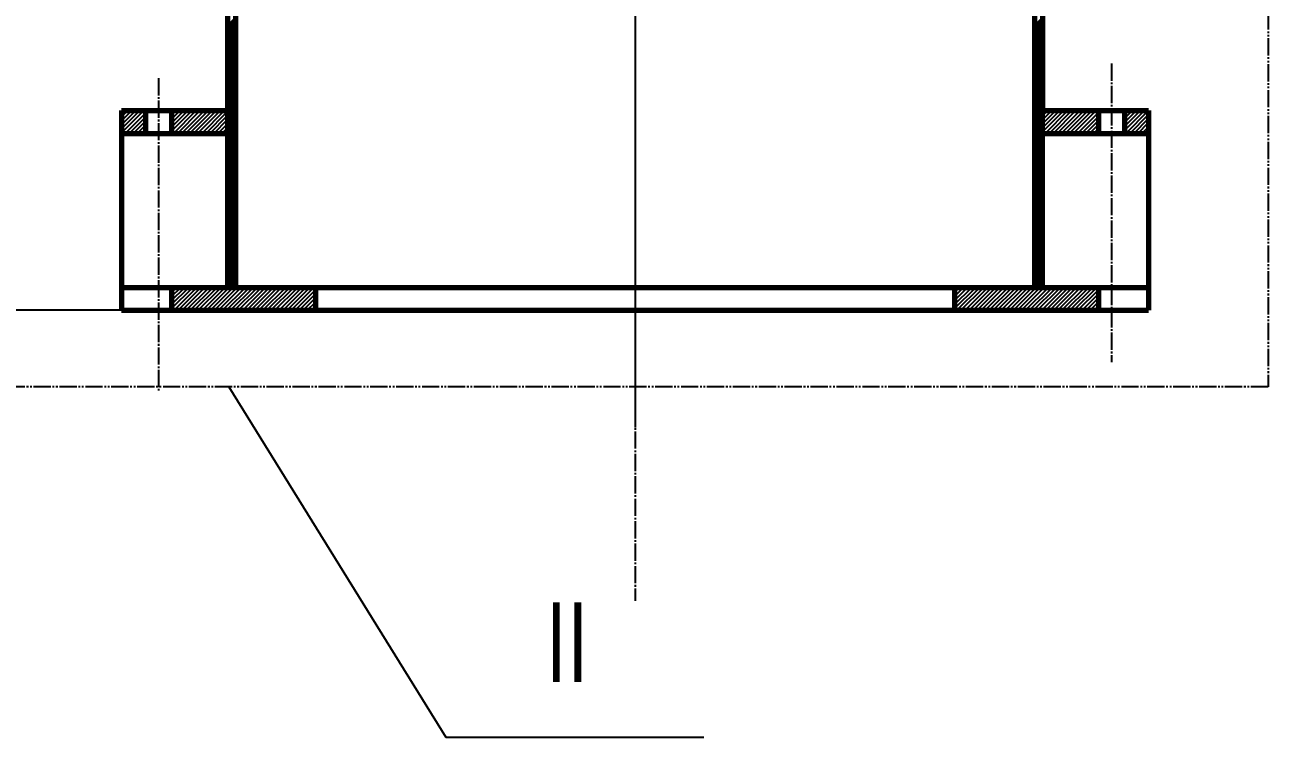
# Model space of a CAD drawing. Header units: millimetres. Extents: x -23892 to 57527, y -540 to 34444.
# Drawn here: x 3846 to 6006, y 2547 to 3786 of the extents above; entities that cross this region are included whole.
import ezdxf

# ---------------------------------------------------------------- set-up
doc = ezdxf.new("R2010")
doc.units = ezdxf.units.MM
doc.linetypes.add('EB_DASHDOT', pattern=[39, 30, -3, 3, -3])
doc.linetypes.add('EB_DASHDOTDOT', pattern=[45, 30, -3, 3, -3, 3, -3])
for name, color, linetype, lineweight in [('CAXA0', 7, 'Continuous', 70), ('CAXA1', 1, 'EB_DASHDOT', 25), ('CAXA3', 7, 'Continuous', 25), ('CAXA4', 3, 'Continuous', 25)]:
    doc.layers.add(name, color=color, linetype=linetype, lineweight=lineweight)
doc.styles.add('标准', font='', dxfattribs={"width": 0.667})
doc.styles.get('标准').set_extended_font_data('FangSong')

msp = doc.modelspace()

# ---------------------------------------------------------------- linework, layer by layer
at = {"layer": 'CAXA0', "linetype": 'Continuous', "lineweight": 70}
for p, q in [((4197.8948, 4232.9673), (4197.8948, 3329.2138)), ((4211.7758, 4232.9673), (4211.7758, 3329.2138)), ((5599.8778, 3856.1968), (5599.8778, 3329.2138)), ((5613.7588, 3856.1968), (5613.7588, 3636.5792)), ((5613.7588, 3329.2138), (5613.7588, 3785.3044)), ((4013.4755, 3636.5792), (4013.4755, 3289.5537)), ((4013.4755, 3636.5792), (4197.8948, 3636.5792)), ((4055.1186, 3636.5792), (4055.1186, 3596.9191)), ((4100.7276, 3636.5792), (4100.7276, 3596.9191)), ((5613.7588, 3636.5792), (5798.1781, 3636.5792)), ((5710.9259, 3636.5792), (5710.9259, 3596.9191)), ((5756.535, 3636.5792), (5756.535, 3596.9191)), ((5798.1781, 3636.5792), (5798.1781, 3289.5537)), ((4013.4755, 3596.9191), (4197.8948, 3596.9191)), ((5613.7588, 3596.9191), (5798.1781, 3596.9191)), ((4013.4755, 3329.2138), (5798.1781, 3329.2138)), ((4100.7276, 3329.2138), (4100.7276, 3289.5537)), ((4350.586, 3329.2138), (4350.586, 3289.5537)), ((5461.0676, 3329.2138), (5461.0676, 3289.5537)), ((5710.9259, 3329.2138), (5710.9259, 3289.5537)), ((4013.4755, 3289.5537), (5798.1781, 3289.5537))]:
    msp.add_line(p, q, dxfattribs=at)
at = {"layer": 'CAXA0', "color": 0, "linetype": 'Continuous', "lineweight": 25}
for p, q in [((4197.8948, 3784.7367), (4211.7758, 3798.6177)), ((4197.8948, 3781.8588), (4211.7758, 3795.7398)), ((4197.8948, 3780.2848), (4211.7758, 3794.1658)), ((4197.8948, 3777.4068), (4211.7758, 3791.2878)), ((4197.8948, 3775.8328), (4211.7758, 3789.7138)), ((4197.8948, 3772.9548), (4211.7758, 3786.8358)), ((4197.8948, 3771.3808), (4211.7758, 3785.2618)), ((4197.8948, 3768.5029), (4211.7758, 3782.3839)), ((4197.8948, 3766.9289), (4211.7758, 3780.8099)), ((5599.8778, 3784.3497), (5613.7588, 3798.2307)), ((5599.8778, 3781.4717), (5613.7588, 3795.3528)), ((5599.8778, 3779.8977), (5613.7588, 3793.7788)), ((5599.8778, 3777.0198), (5613.7588, 3790.9008)), ((5599.8778, 3775.4458), (5613.7588, 3789.3268)), ((5599.8778, 3772.5678), (5613.7588, 3786.4488)), ((5599.8778, 3770.9938), (5613.7588, 3784.8748)), ((5599.8778, 3768.1158), (5613.7588, 3781.9969)), ((5599.8778, 3766.5418), (5613.7588, 3780.4228)), ((4197.8948, 3764.0509), (4211.7758, 3777.9319)), ((4197.8948, 3762.4769), (4211.7758, 3776.3579)), ((4197.8948, 3759.5989), (4211.7758, 3773.4799)), ((4197.8948, 3758.0249), (4211.7758, 3771.9059)), ((4197.8948, 3755.147), (4211.7758, 3769.028)), ((4197.8948, 3753.5729), (4211.7758, 3767.454)), ((4197.8948, 3750.695), (4211.7758, 3764.576)), ((4197.8948, 3749.121), (4211.7758, 3763.002)), ((4197.8948, 3746.243), (4211.7758, 3760.124)), ((4197.8948, 3744.669), (4211.7758, 3758.55)), ((5599.8778, 3763.6639), (5613.7588, 3777.5449)), ((5599.8778, 3762.0899), (5613.7588, 3775.9709)), ((5599.8778, 3759.2119), (5613.7588, 3773.0929)), ((5599.8778, 3757.6379), (5613.7588, 3771.5189)), ((5599.8778, 3754.7599), (5613.7588, 3768.641)), ((5599.8778, 3753.1859), (5613.7588, 3767.0669)), ((5599.8778, 3750.308), (5613.7588, 3764.189)), ((5599.8778, 3748.734), (5613.7588, 3762.615)), ((5599.8778, 3745.856), (5613.7588, 3759.737)), ((4197.8948, 3741.791), (4211.7758, 3755.6721)), ((4197.8948, 3740.217), (4211.7758, 3754.0981)), ((4197.8948, 3737.3391), (4211.7758, 3751.2201)), ((4197.8948, 3735.7651), (4211.7758, 3749.6461)), ((4197.8948, 3732.8871), (4211.7758, 3746.7681)), ((4197.8948, 3731.3131), (4211.7758, 3745.1941)), ((4197.8948, 3728.4351), (4211.7758, 3742.3162)), ((4197.8948, 3726.8611), (4211.7758, 3740.7422)), ((4197.8948, 3723.9832), (4211.7758, 3737.8642)), ((5599.8778, 3744.282), (5613.7588, 3758.163)), ((5599.8778, 3741.404), (5613.7588, 3755.285)), ((5599.8778, 3739.83), (5613.7588, 3753.711)), ((5599.8778, 3736.9521), (5613.7588, 3750.8331)), ((5599.8778, 3735.3781), (5613.7588, 3749.2591)), ((5599.8778, 3732.5001), (5613.7588, 3746.3811)), ((5599.8778, 3730.9261), (5613.7588, 3744.8071)), ((5599.8778, 3728.0481), (5613.7588, 3741.9291)), ((5599.8778, 3726.4741), (5613.7588, 3740.3551)), ((5599.8778, 3723.5962), (5613.7588, 3737.4772)), ((4197.8948, 3722.4092), (4211.7758, 3736.2902)), ((4197.8948, 3719.5312), (4211.7758, 3733.4122)), ((4197.8948, 3717.9572), (4211.7758, 3731.8382)), ((4197.8948, 3715.0792), (4211.7758, 3728.9603)), ((4197.8948, 3713.5052), (4211.7758, 3727.3863)), ((4197.8948, 3710.6273), (4211.7758, 3724.5083)), ((4197.8948, 3709.0533), (4211.7758, 3722.9343)), ((4197.8948, 3706.1753), (4211.7758, 3720.0563)), ((4197.8948, 3704.6013), (4211.7758, 3718.4823)), ((4197.8948, 3701.7233), (4211.7758, 3715.6044)), ((5599.8778, 3722.0221), (5613.7588, 3735.9032)), ((5599.8778, 3719.1442), (5613.7588, 3733.0252)), ((5599.8778, 3717.5702), (5613.7588, 3731.4512)), ((5599.8778, 3714.6922), (5613.7588, 3728.5732)), ((5599.8778, 3713.1182), (5613.7588, 3726.9992)), ((5599.8778, 3710.2402), (5613.7588, 3724.1213)), ((5599.8778, 3708.6662), (5613.7588, 3722.5473)), ((5599.8778, 3705.7883), (5613.7588, 3719.6693)), ((5599.8778, 3704.2143), (5613.7588, 3718.0953)), ((4197.8948, 3700.1493), (4211.7758, 3714.0303)), ((4197.8948, 3697.2714), (4211.7758, 3711.1524)), ((4197.8948, 3695.6974), (4211.7758, 3709.5784)), ((4197.8948, 3692.8194), (4211.7758, 3706.7004)), ((4197.8948, 3691.2454), (4211.7758, 3705.1264)), ((4197.8948, 3688.3674), (4211.7758, 3702.2484)), ((4197.8948, 3686.7934), (4211.7758, 3700.6744)), ((4197.8948, 3683.9155), (4211.7758, 3697.7965)), ((4197.8948, 3682.3415), (4211.7758, 3696.2225)), ((5599.8778, 3701.3363), (5613.7588, 3715.2173)), ((5599.8778, 3699.7623), (5613.7588, 3713.6433)), ((5599.8778, 3696.8843), (5613.7588, 3710.7654)), ((5599.8778, 3695.3103), (5613.7588, 3709.1914)), ((5599.8778, 3692.4324), (5613.7588, 3706.3134)), ((5599.8778, 3690.8584), (5613.7588, 3704.7394)), ((5599.8778, 3687.9804), (5613.7588, 3701.8614)), ((5599.8778, 3686.4064), (5613.7588, 3700.2874)), ((5599.8778, 3683.5284), (5613.7588, 3697.4095)), ((5599.8778, 3681.9544), (5613.7588, 3695.8355)), ((4197.8948, 3679.4635), (4211.7758, 3693.3445)), ((4197.8948, 3677.8895), (4211.7758, 3691.7705)), ((4197.8948, 3675.0115), (4211.7758, 3688.8925)), ((4197.8948, 3673.4375), (4211.7758, 3687.3185)), ((4197.8948, 3670.5596), (4211.7758, 3684.4406)), ((4197.8948, 3668.9855), (4211.7758, 3682.8666)), ((4197.8948, 3666.1076), (4211.7758, 3679.9886)), ((4197.8948, 3664.5336), (4211.7758, 3678.4146)), ((4197.8948, 3661.6556), (4211.7758, 3675.5366)), ((4197.8948, 3660.0816), (4211.7758, 3673.9626)), ((5599.8778, 3679.0765), (5613.7588, 3692.9575)), ((5599.8778, 3677.5025), (5613.7588, 3691.3835)), ((5599.8778, 3674.6245), (5613.7588, 3688.5055)), ((5599.8778, 3673.0505), (5613.7588, 3686.9315)), ((5599.8778, 3670.1725), (5613.7588, 3684.0536)), ((5599.8778, 3668.5985), (5613.7588, 3682.4795)), ((5599.8778, 3665.7206), (5613.7588, 3679.6016)), ((5599.8778, 3664.1466), (5613.7588, 3678.0276)), ((5599.8778, 3661.2686), (5613.7588, 3675.1496)), ((5599.8778, 3659.6946), (5613.7588, 3673.5756)), ((4197.8948, 3657.2037), (4211.7758, 3671.0847)), ((4197.8948, 3655.6296), (4211.7758, 3669.5107)), ((4197.8948, 3652.7517), (4211.7758, 3666.6327)), ((4197.8948, 3651.1777), (4211.7758, 3665.0587)), ((4197.8948, 3648.2997), (4211.7758, 3662.1807)), ((4197.8948, 3646.7257), (4211.7758, 3660.6067)), ((4197.8948, 3643.8477), (4211.7758, 3657.7288)), ((4197.8948, 3642.2737), (4211.7758, 3656.1548)), ((4197.8948, 3639.3958), (4211.7758, 3653.2768)), ((4197.8948, 3637.8218), (4211.7758, 3651.7028)), ((5599.8778, 3656.8166), (5613.7588, 3670.6976)), ((5599.8778, 3655.2426), (5613.7588, 3669.1236)), ((5599.8778, 3652.3647), (5613.7588, 3666.2457)), ((5599.8778, 3650.7907), (5613.7588, 3664.6717)), ((5599.8778, 3647.9127), (5613.7588, 3661.7937)), ((5599.8778, 3646.3387), (5613.7588, 3660.2197)), ((5599.8778, 3643.4607), (5613.7588, 3657.3417)), ((5599.8778, 3641.8867), (5613.7588, 3655.7677)), ((5599.8778, 3639.0088), (5613.7588, 3652.8898)), ((5599.8778, 3637.4347), (5613.7588, 3651.3158)), ((4013.4755, 3597.6533), (4052.4014, 3636.5792)), ((4013.4755, 3604.6643), (4045.3905, 3636.5792)), ((4013.4755, 3611.6752), (4038.3795, 3636.5792)), ((4013.4755, 3618.6862), (4031.3685, 3636.5792)), ((4013.4755, 3625.6972), (4024.3575, 3636.5792)), ((4013.4755, 3632.7082), (4017.3466, 3636.5792)), ((4019.7523, 3596.9191), (4055.1186, 3632.2854)), ((4100.7276, 3600.7737), (4136.5331, 3636.5792)), ((4100.7276, 3607.7847), (4129.5221, 3636.5792)), ((4100.7276, 3614.7957), (4122.5112, 3636.5792)), ((4100.7276, 3621.8067), (4115.5002, 3636.5792)), ((4100.7276, 3628.8176), (4108.4892, 3636.5792)), ((4103.884, 3596.9191), (4143.5441, 3636.5792)), ((4110.895, 3596.9191), (4150.5551, 3636.5792)), ((4117.906, 3596.9191), (4157.566, 3636.5792)), ((4124.9169, 3596.9191), (4164.577, 3636.5792)), ((4131.9279, 3596.9191), (4171.588, 3636.5792)), ((4138.9389, 3596.9191), (4178.599, 3636.5792)), ((4145.9499, 3596.9191), (4185.6099, 3636.5792)), ((4152.9608, 3596.9191), (4192.6209, 3636.5792)), ((4159.9718, 3596.9191), (4197.8948, 3634.8421)), ((4197.8948, 3634.9438), (4211.7758, 3648.8248)), ((4197.8948, 3633.3698), (4211.7758, 3647.2508)), ((4197.8948, 3630.4918), (4211.7758, 3644.3729)), ((4197.8948, 3628.9178), (4211.7758, 3642.7989)), ((4197.8948, 3626.0399), (4211.7758, 3639.9209)), ((4197.8948, 3624.4659), (4211.7758, 3638.3469)), ((4197.8948, 3621.5879), (4211.7758, 3635.4689)), ((4197.8948, 3620.0139), (4211.7758, 3633.8949)), ((4197.8948, 3617.1359), (4211.7758, 3631.017)), ((4197.8948, 3615.5619), (4211.7758, 3629.4429)), ((5599.8778, 3634.5568), (5613.7588, 3648.4378)), ((5599.8778, 3632.9828), (5613.7588, 3646.8638)), ((5599.8778, 3630.1048), (5613.7588, 3643.9858)), ((5599.8778, 3628.5308), (5613.7588, 3642.4118)), ((5599.8778, 3625.6529), (5613.7588, 3639.5339)), ((5599.8778, 3624.0788), (5613.7588, 3637.9599)), ((5599.8778, 3621.2009), (5613.7588, 3635.0819)), ((5599.8778, 3619.6269), (5613.7588, 3633.5079)), ((5599.8778, 3616.7489), (5613.7588, 3630.6299)), ((5599.8778, 3615.1749), (5613.7588, 3629.0559)), ((5613.7588, 3634.4894), (5615.8486, 3636.5792)), ((5613.7588, 3627.4785), (5622.8595, 3636.5792)), ((5613.7588, 3620.4675), (5629.8705, 3636.5792)), ((5613.7588, 3613.4565), (5636.8815, 3636.5792)), ((5613.7588, 3606.4455), (5643.8925, 3636.5792)), ((5613.7588, 3599.4346), (5650.9034, 3636.5792)), ((5618.2544, 3596.9191), (5657.9144, 3636.5792)), ((5625.2653, 3596.9191), (5664.9254, 3636.5792)), ((5632.2763, 3596.9191), (5671.9364, 3636.5792)), ((5639.2873, 3596.9191), (5678.9473, 3636.5792)), ((5646.2983, 3596.9191), (5685.9583, 3636.5792)), ((5653.3092, 3596.9191), (5692.9693, 3636.5792)), ((5660.3202, 3596.9191), (5699.9803, 3636.5792)), ((5667.3312, 3596.9191), (5706.9912, 3636.5792)), ((5674.3421, 3596.9191), (5710.9259, 3633.5029)), ((5756.535, 3630.0352), (5763.079, 3636.5792)), ((5756.535, 3623.0242), (5770.09, 3636.5792)), ((5756.535, 3616.0132), (5777.101, 3636.5792)), ((5756.535, 3609.0023), (5784.1119, 3636.5792)), ((5756.535, 3601.9913), (5791.1229, 3636.5792)), ((5758.4738, 3596.9191), (5798.1339, 3636.5792)), ((5765.4848, 3596.9191), (5798.1781, 3629.6124)), ((4026.7633, 3596.9191), (4055.1186, 3625.2744)), ((4033.7743, 3596.9191), (4055.1186, 3618.2634)), ((4040.7853, 3596.9191), (4055.1186, 3611.2525)), ((4166.9828, 3596.9191), (4197.8948, 3627.8311)), ((4173.9938, 3596.9191), (4197.8948, 3620.8202)), ((4181.0047, 3596.9191), (4197.8948, 3613.8092)), ((4197.8948, 3612.684), (4211.7758, 3626.565)), ((4197.8948, 3611.11), (4211.7758, 3624.991)), ((4197.8948, 3608.232), (4211.7758, 3622.113)), ((4197.8948, 3606.658), (4211.7758, 3620.539)), ((4197.8948, 3603.78), (4211.7758, 3617.6611)), ((4197.8948, 3602.206), (4211.7758, 3616.087)), ((4197.8948, 3599.3281), (4211.7758, 3613.2091)), ((4197.8948, 3597.7541), (4211.7758, 3611.6351)), ((4197.8948, 3594.8761), (4211.7758, 3608.7571)), ((5599.8778, 3612.2969), (5613.7588, 3626.178)), ((5599.8778, 3610.7229), (5613.7588, 3624.604)), ((5599.8778, 3607.845), (5613.7588, 3621.726)), ((5599.8778, 3606.271), (5613.7588, 3620.152)), ((5599.8778, 3603.393), (5613.7588, 3617.274)), ((5599.8778, 3601.819), (5613.7588, 3615.7)), ((5599.8778, 3598.941), (5613.7588, 3612.8221)), ((5599.8778, 3597.367), (5613.7588, 3611.2481)), ((5599.8778, 3594.4891), (5613.7588, 3608.3701)), ((5681.3531, 3596.9191), (5710.9259, 3626.492)), ((5688.3641, 3596.9191), (5710.9259, 3619.481)), ((5695.3751, 3596.9191), (5710.9259, 3612.47)), ((5772.4958, 3596.9191), (5798.1781, 3622.6014)), ((5779.5068, 3596.9191), (5798.1781, 3615.5905)), ((5786.5177, 3596.9191), (5798.1781, 3608.5795)), ((4047.7962, 3596.9191), (4055.1186, 3604.2415)), ((4188.0157, 3596.9191), (4197.8948, 3606.7982)), ((4195.0267, 3596.9191), (4197.8948, 3599.7872)), ((4197.8948, 3593.3021), (4211.7758, 3607.1831)), ((4197.8948, 3590.4241), (4211.7758, 3604.3051)), ((4197.8948, 3588.8501), (4211.7758, 3602.7311)), ((4197.8948, 3585.9722), (4211.7758, 3599.8532)), ((4197.8948, 3584.3981), (4211.7758, 3598.2792)), ((4197.8948, 3581.5202), (4211.7758, 3595.4012)), ((4197.8948, 3579.9462), (4211.7758, 3593.8272)), ((4197.8948, 3577.0682), (4211.7758, 3590.9492)), ((4197.8948, 3575.4942), (4211.7758, 3589.3752)), ((4197.8948, 3572.6163), (4211.7758, 3586.4973)), ((5599.8778, 3592.9151), (5613.7588, 3606.7961)), ((5599.8778, 3590.0371), (5613.7588, 3603.9181)), ((5599.8778, 3588.4631), (5613.7588, 3602.3441)), ((5599.8778, 3585.5851), (5613.7588, 3599.4662)), ((5599.8778, 3584.0111), (5613.7588, 3597.8921)), ((5599.8778, 3581.1332), (5613.7588, 3595.0142)), ((5599.8778, 3579.5592), (5613.7588, 3593.4402)), ((5599.8778, 3576.6812), (5613.7588, 3590.5622)), ((5599.8778, 3575.1072), (5613.7588, 3588.9882)), ((5599.8778, 3572.2292), (5613.7588, 3586.1103)), ((5702.386, 3596.9191), (5710.9259, 3605.459)), ((5709.397, 3596.9191), (5710.9259, 3598.4481)), ((5793.5287, 3596.9191), (5798.1781, 3601.5685)), ((4197.8948, 3571.0422), (4211.7758, 3584.9233)), ((4197.8948, 3568.1643), (4211.7758, 3582.0453)), ((4197.8948, 3566.5903), (4211.7758, 3580.4713)), ((4197.8948, 3563.7123), (4211.7758, 3577.5933)), ((4197.8948, 3562.1383), (4211.7758, 3576.0193)), ((4197.8948, 3559.2603), (4211.7758, 3573.1414)), ((4197.8948, 3557.6863), (4211.7758, 3571.5674)), ((4197.8948, 3554.8084), (4211.7758, 3568.6894)), ((4197.8948, 3553.2344), (4211.7758, 3567.1154)), ((4197.8948, 3550.3564), (4211.7758, 3564.2374)), ((5599.8778, 3570.6552), (5613.7588, 3584.5362)), ((5599.8778, 3567.7773), (5613.7588, 3581.6583)), ((5599.8778, 3566.2033), (5613.7588, 3580.0843)), ((5599.8778, 3563.3253), (5613.7588, 3577.2063)), ((5599.8778, 3561.7513), (5613.7588, 3575.6323)), ((5599.8778, 3558.8733), (5613.7588, 3572.7543)), ((5599.8778, 3557.2993), (5613.7588, 3571.1803)), ((5599.8778, 3554.4214), (5613.7588, 3568.3024)), ((5599.8778, 3552.8473), (5613.7588, 3566.7284)), ((4197.8948, 3548.7824), (4211.7758, 3562.6634)), ((4197.8948, 3545.9044), (4211.7758, 3559.7855)), ((4197.8948, 3544.3304), (4211.7758, 3558.2115)), ((4197.8948, 3541.4525), (4211.7758, 3555.3335)), ((4197.8948, 3539.8785), (4211.7758, 3553.7595)), ((4197.8948, 3537.0005), (4211.7758, 3550.8815)), ((4197.8948, 3535.4265), (4211.7758, 3549.3075)), ((4197.8948, 3532.5485), (4211.7758, 3546.4296)), ((4197.8948, 3530.9745), (4211.7758, 3544.8555)), ((5599.8778, 3549.9694), (5613.7588, 3563.8504)), ((5599.8778, 3548.3954), (5613.7588, 3562.2764)), ((5599.8778, 3545.5174), (5613.7588, 3559.3984)), ((5599.8778, 3543.9434), (5613.7588, 3557.8244)), ((5599.8778, 3541.0655), (5613.7588, 3554.9465)), ((5599.8778, 3539.4914), (5613.7588, 3553.3725)), ((5599.8778, 3536.6135), (5613.7588, 3550.4945)), ((5599.8778, 3535.0395), (5613.7588, 3548.9205)), ((5599.8778, 3532.1615), (5613.7588, 3546.0425)), ((5599.8778, 3530.5875), (5613.7588, 3544.4685)), ((4197.8948, 3528.0966), (4211.7758, 3541.9776)), ((4197.8948, 3526.5226), (4211.7758, 3540.4036)), ((4197.8948, 3523.6446), (4211.7758, 3537.5256)), ((4197.8948, 3522.0706), (4211.7758, 3535.9516)), ((4197.8948, 3519.1926), (4211.7758, 3533.0737)), ((4197.8948, 3517.6186), (4211.7758, 3531.4996)), ((4197.8948, 3514.7407), (4211.7758, 3528.6217)), ((4197.8948, 3513.1667), (4211.7758, 3527.0477)), ((4197.8948, 3510.2887), (4211.7758, 3524.1697)), ((4197.8948, 3508.7147), (4211.7758, 3522.5957)), ((5599.8778, 3527.7095), (5613.7588, 3541.5906)), ((5599.8778, 3526.1355), (5613.7588, 3540.0166)), ((5599.8778, 3523.2576), (5613.7588, 3537.1386)), ((5599.8778, 3521.6836), (5613.7588, 3535.5646)), ((5599.8778, 3518.8056), (5613.7588, 3532.6866)), ((5599.8778, 3517.2316), (5613.7588, 3531.1126)), ((5599.8778, 3514.3536), (5613.7588, 3528.2347)), ((5599.8778, 3512.7796), (5613.7588, 3526.6607)), ((5599.8778, 3509.9017), (5613.7588, 3523.7827)), ((5599.8778, 3508.3277), (5613.7588, 3522.2087)), ((4197.8948, 3505.8367), (4211.7758, 3519.7177)), ((4197.8948, 3504.2627), (4211.7758, 3518.1437)), ((4197.8948, 3501.3848), (4211.7758, 3515.2658)), ((4197.8948, 3499.8108), (4211.7758, 3513.6918)), ((4197.8948, 3496.9328), (4211.7758, 3510.8138)), ((4197.8948, 3495.3588), (4211.7758, 3509.2398)), ((4197.8948, 3492.4808), (4211.7758, 3506.3618)), ((4197.8948, 3490.9068), (4211.7758, 3504.7878)), ((4197.8948, 3488.0289), (4211.7758, 3501.9099)), ((4197.8948, 3486.4548), (4211.7758, 3500.3359)), ((5599.8778, 3505.4497), (5613.7588, 3519.3307)), ((5599.8778, 3503.8757), (5613.7588, 3517.7567)), ((5599.8778, 3500.9977), (5613.7588, 3514.8788)), ((5599.8778, 3499.4237), (5613.7588, 3513.3047)), ((5599.8778, 3496.5458), (5613.7588, 3510.4268)), ((5599.8778, 3494.9718), (5613.7588, 3508.8528)), ((5599.8778, 3492.0938), (5613.7588, 3505.9748)), ((5599.8778, 3490.5198), (5613.7588, 3504.4008)), ((5599.8778, 3487.6418), (5613.7588, 3501.5229)), ((5599.8778, 3486.0678), (5613.7588, 3499.9488)), ((4197.8948, 3483.5769), (4211.7758, 3497.4579)), ((4197.8948, 3482.0029), (4211.7758, 3495.8839)), ((4197.8948, 3479.1249), (4211.7758, 3493.0059)), ((4197.8948, 3477.5509), (4211.7758, 3491.4319)), ((4197.8948, 3474.6729), (4211.7758, 3488.554)), ((4197.8948, 3473.0989), (4211.7758, 3486.98)), ((4197.8948, 3470.221), (4211.7758, 3484.102)), ((4197.8948, 3468.647), (4211.7758, 3482.528)), ((4197.8948, 3465.769), (4211.7758, 3479.65)), ((4197.8948, 3464.195), (4211.7758, 3478.076)), ((5599.8778, 3483.1899), (5613.7588, 3497.0709)), ((5599.8778, 3481.6159), (5613.7588, 3495.4969)), ((5599.8778, 3478.7379), (5613.7588, 3492.6189)), ((5599.8778, 3477.1639), (5613.7588, 3491.0449)), ((5599.8778, 3474.2859), (5613.7588, 3488.1669)), ((5599.8778, 3472.7119), (5613.7588, 3486.5929)), ((5599.8778, 3469.834), (5613.7588, 3483.715)), ((5599.8778, 3468.26), (5613.7588, 3482.141)), ((5599.8778, 3465.382), (5613.7588, 3479.263)), ((4197.8948, 3461.317), (4211.7758, 3475.1981)), ((4197.8948, 3459.743), (4211.7758, 3473.6241)), ((4197.8948, 3456.8651), (4211.7758, 3470.7461)), ((4197.8948, 3455.2911), (4211.7758, 3469.1721)), ((4197.8948, 3452.4131), (4211.7758, 3466.2941)), ((4197.8948, 3450.8391), (4211.7758, 3464.7201)), ((4197.8948, 3447.9611), (4211.7758, 3461.8422)), ((4197.8948, 3446.3871), (4211.7758, 3460.2682)), ((4197.8948, 3443.5092), (4211.7758, 3457.3902)), ((5599.8778, 3463.808), (5613.7588, 3477.689)), ((5599.8778, 3460.93), (5613.7588, 3474.811)), ((5599.8778, 3459.356), (5613.7588, 3473.237)), ((5599.8778, 3456.4781), (5613.7588, 3470.3591)), ((5599.8778, 3454.904), (5613.7588, 3468.7851)), ((5599.8778, 3452.0261), (5613.7588, 3465.9071)), ((5599.8778, 3450.4521), (5613.7588, 3464.3331)), ((5599.8778, 3447.5741), (5613.7588, 3461.4551)), ((5599.8778, 3446.0001), (5613.7588, 3459.8811)), ((5599.8778, 3443.1221), (5613.7588, 3457.0032)), ((4197.8948, 3441.9352), (4211.7758, 3455.8162)), ((4197.8948, 3439.0572), (4211.7758, 3452.9382)), ((4197.8948, 3437.4832), (4211.7758, 3451.3642)), ((4197.8948, 3434.6052), (4211.7758, 3448.4863)), ((4197.8948, 3433.0312), (4211.7758, 3446.9122)), ((4197.8948, 3430.1533), (4211.7758, 3444.0343)), ((4197.8948, 3428.5793), (4211.7758, 3442.4603)), ((4197.8948, 3425.7013), (4211.7758, 3439.5823)), ((4197.8948, 3424.1273), (4211.7758, 3438.0083)), ((4197.8948, 3421.2493), (4211.7758, 3435.1303)), ((5599.8778, 3441.5481), (5613.7588, 3455.4292)), ((5599.8778, 3438.6702), (5613.7588, 3452.5512)), ((5599.8778, 3437.0962), (5613.7588, 3450.9772)), ((5599.8778, 3434.2182), (5613.7588, 3448.0992)), ((5599.8778, 3432.6442), (5613.7588, 3446.5252)), ((5599.8778, 3429.7662), (5613.7588, 3443.6473)), ((5599.8778, 3428.1922), (5613.7588, 3442.0733)), ((5599.8778, 3425.3143), (5613.7588, 3439.1953)), ((5599.8778, 3423.7403), (5613.7588, 3437.6213)), ((5599.8778, 3420.8623), (5613.7588, 3434.7433)), ((4197.8948, 3419.6753), (4211.7758, 3433.5563)), ((4197.8948, 3416.7974), (4211.7758, 3430.6784)), ((4197.8948, 3415.2234), (4211.7758, 3429.1044)), ((4197.8948, 3412.3454), (4211.7758, 3426.2264)), ((4197.8948, 3410.7714), (4211.7758, 3424.6524)), ((4197.8948, 3407.8934), (4211.7758, 3421.7744)), ((4197.8948, 3406.3194), (4211.7758, 3420.2004)), ((4197.8948, 3403.4415), (4211.7758, 3417.3225)), ((4197.8948, 3401.8674), (4211.7758, 3415.7485)), ((5599.8778, 3419.2883), (5613.7588, 3433.1693)), ((5599.8778, 3416.4103), (5613.7588, 3430.2914)), ((5599.8778, 3414.8363), (5613.7588, 3428.7174)), ((5599.8778, 3411.9584), (5613.7588, 3425.8394)), ((5599.8778, 3410.3844), (5613.7588, 3424.2654)), ((5599.8778, 3407.5064), (5613.7588, 3421.3874)), ((5599.8778, 3405.9324), (5613.7588, 3419.8134)), ((5599.8778, 3403.0544), (5613.7588, 3416.9355)), ((5599.8778, 3401.4804), (5613.7588, 3415.3614)), ((4197.8948, 3398.9895), (4211.7758, 3412.8705)), ((4197.8948, 3397.4155), (4211.7758, 3411.2965)), ((4197.8948, 3394.5375), (4211.7758, 3408.4185)), ((4197.8948, 3392.9635), (4211.7758, 3406.8445)), ((4197.8948, 3390.0856), (4211.7758, 3403.9666)), ((4197.8948, 3388.5115), (4211.7758, 3402.3926)), ((4197.8948, 3385.6336), (4211.7758, 3399.5146)), ((4197.8948, 3384.0596), (4211.7758, 3397.9406)), ((4197.8948, 3381.1816), (4211.7758, 3395.0626)), ((4197.8948, 3379.6076), (4211.7758, 3393.4886)), ((5599.8778, 3398.6025), (5613.7588, 3412.4835)), ((5599.8778, 3397.0285), (5613.7588, 3410.9095)), ((5599.8778, 3394.1505), (5613.7588, 3408.0315)), ((5599.8778, 3392.5765), (5613.7588, 3406.4575)), ((5599.8778, 3389.6985), (5613.7588, 3403.5795)), ((5599.8778, 3388.1245), (5613.7588, 3402.0055)), ((5599.8778, 3385.2466), (5613.7588, 3399.1276)), ((5599.8778, 3383.6726), (5613.7588, 3397.5536)), ((5599.8778, 3380.7946), (5613.7588, 3394.6756)), ((5599.8778, 3379.2206), (5613.7588, 3393.1016)), ((4197.8948, 3376.7296), (4211.7758, 3390.6107)), ((4197.8948, 3375.1556), (4211.7758, 3389.0367)), ((4197.8948, 3372.2777), (4211.7758, 3386.1587)), ((4197.8948, 3370.7037), (4211.7758, 3384.5847)), ((4197.8948, 3367.8257), (4211.7758, 3381.7067)), ((4197.8948, 3366.2517), (4211.7758, 3380.1327)), ((4197.8948, 3363.3737), (4211.7758, 3377.2548)), ((4197.8948, 3361.7997), (4211.7758, 3375.6808)), ((4197.8948, 3358.9218), (4211.7758, 3372.8028)), ((4197.8948, 3357.3478), (4211.7758, 3371.2288)), ((5599.8778, 3376.3426), (5613.7588, 3390.2236)), ((5599.8778, 3374.7686), (5613.7588, 3388.6496)), ((5599.8778, 3371.8907), (5613.7588, 3385.7717)), ((5599.8778, 3370.3166), (5613.7588, 3384.1977)), ((5599.8778, 3367.4387), (5613.7588, 3381.3197)), ((5599.8778, 3365.8647), (5613.7588, 3379.7457)), ((5599.8778, 3362.9867), (5613.7588, 3376.8677)), ((5599.8778, 3361.4127), (5613.7588, 3375.2937)), ((5599.8778, 3358.5348), (5613.7588, 3372.4158)), ((5599.8778, 3356.9607), (5613.7588, 3370.8418)), ((4197.8948, 3354.4698), (4211.7758, 3368.3508)), ((4197.8948, 3352.8958), (4211.7758, 3366.7768)), ((4197.8948, 3350.0178), (4211.7758, 3363.8989)), ((4197.8948, 3348.4438), (4211.7758, 3362.3248)), ((4197.8948, 3345.5659), (4211.7758, 3359.4469)), ((4197.8948, 3343.9919), (4211.7758, 3357.8729)), ((4197.8948, 3341.1139), (4211.7758, 3354.9949)), ((4197.8948, 3339.5399), (4211.7758, 3353.4209)), ((4197.8948, 3336.6619), (4211.7758, 3350.543)), ((4197.8948, 3335.0879), (4211.7758, 3348.9689)), ((5599.8778, 3354.0828), (5613.7588, 3367.9638)), ((5599.8778, 3352.5088), (5613.7588, 3366.3898)), ((5599.8778, 3349.6308), (5613.7588, 3363.5118)), ((5599.8778, 3348.0568), (5613.7588, 3361.9378)), ((5599.8778, 3345.1788), (5613.7588, 3359.0599)), ((5599.8778, 3343.6048), (5613.7588, 3357.4859)), ((5599.8778, 3340.7269), (5613.7588, 3354.6079)), ((5599.8778, 3339.1529), (5613.7588, 3353.0339)), ((5599.8778, 3336.2749), (5613.7588, 3350.1559)), ((5599.8778, 3334.7009), (5613.7588, 3348.5819)), ((4100.7276, 3292.2909), (4137.6505, 3329.2138)), ((4100.7276, 3299.3019), (4130.6395, 3329.2138)), ((4100.7276, 3306.3128), (4123.6286, 3329.2138)), ((4100.7276, 3313.3238), (4116.6176, 3329.2138)), ((4100.7276, 3320.3348), (4109.6066, 3329.2138)), ((4100.7276, 3327.3458), (4102.5956, 3329.2138)), ((4105.0014, 3289.5537), (4144.6615, 3329.2138)), ((4112.0124, 3289.5537), (4151.6725, 3329.2138)), ((4119.0234, 3289.5537), (4158.6834, 3329.2138)), ((4126.0344, 3289.5537), (4165.6944, 3329.2138)), ((4133.0453, 3289.5537), (4172.7054, 3329.2138)), ((4140.0563, 3289.5537), (4179.7164, 3329.2138)), ((4147.0673, 3289.5537), (4186.7273, 3329.2138)), ((4154.0782, 3289.5537), (4193.7383, 3329.2138)), ((4161.0892, 3289.5537), (4200.7493, 3329.2138)), ((4168.1002, 3289.5537), (4207.7603, 3329.2138)), ((4175.1112, 3289.5537), (4214.7712, 3329.2138)), ((4182.1221, 3289.5537), (4221.7822, 3329.2138)), ((4189.1331, 3289.5537), (4228.7932, 3329.2138)), ((4196.1441, 3289.5537), (4235.8041, 3329.2138)), ((4197.8948, 3332.21), (4211.7758, 3346.091)), ((4197.8948, 3330.636), (4211.7758, 3344.517)), ((4199.3505, 3329.2138), (4211.7758, 3341.639)), ((4200.9246, 3329.2138), (4211.7758, 3340.065)), ((4203.1551, 3289.5537), (4242.8151, 3329.2138)), ((4203.8025, 3329.2138), (4211.7758, 3337.187)), ((4205.3765, 3329.2138), (4211.7758, 3335.613)), ((4208.2545, 3329.2138), (4211.7758, 3332.7351)), ((4209.8285, 3329.2138), (4211.7758, 3331.1611)), ((4210.166, 3289.5537), (4249.8261, 3329.2138)), ((4217.177, 3289.5537), (4256.8371, 3329.2138)), ((4224.188, 3289.5537), (4263.848, 3329.2138)), ((4231.199, 3289.5537), (4270.859, 3329.2138)), ((4238.2099, 3289.5537), (4277.87, 3329.2138)), ((4245.2209, 3289.5537), (4284.881, 3329.2138)), ((4252.2319, 3289.5537), (4291.8919, 3329.2138)), ((4259.2429, 3289.5537), (4298.9029, 3329.2138)), ((4266.2538, 3289.5537), (4305.9139, 3329.2138)), ((4273.2648, 3289.5537), (4312.9249, 3329.2138)), ((4280.2758, 3289.5537), (4319.9358, 3329.2138)), ((4287.2867, 3289.5537), (4326.9468, 3329.2138)), ((4294.2977, 3289.5537), (4333.9578, 3329.2138)), ((4301.3087, 3289.5537), (4340.9688, 3329.2138)), ((4308.3197, 3289.5537), (4347.9797, 3329.2138)), ((5461.0676, 3327.5568), (5462.7246, 3329.2138)), ((5461.0676, 3320.5458), (5469.7355, 3329.2138)), ((5461.0676, 3313.5348), (5476.7465, 3329.2138)), ((5461.0676, 3306.5239), (5483.7575, 3329.2138)), ((5461.0676, 3299.5129), (5490.7684, 3329.2138)), ((5461.0676, 3292.5019), (5497.7794, 3329.2138)), ((5465.1303, 3289.5537), (5504.7904, 3329.2138)), ((5472.1413, 3289.5537), (5511.8014, 3329.2138)), ((5479.1523, 3289.5537), (5518.8123, 3329.2138)), ((5486.1633, 3289.5537), (5525.8233, 3329.2138)), ((5493.1742, 3289.5537), (5532.8343, 3329.2138)), ((5500.1852, 3289.5537), (5539.8453, 3329.2138)), ((5507.1962, 3289.5537), (5546.8562, 3329.2138)), ((5514.2072, 3289.5537), (5553.8672, 3329.2138)), ((5521.2181, 3289.5537), (5560.8782, 3329.2138)), ((5528.2291, 3289.5537), (5567.8892, 3329.2138)), ((5535.2401, 3289.5537), (5574.9001, 3329.2138)), ((5542.2511, 3289.5537), (5581.9111, 3329.2138)), ((5549.262, 3289.5537), (5588.9221, 3329.2138)), ((5556.273, 3289.5537), (5595.9331, 3329.2138)), ((5563.284, 3289.5537), (5602.944, 3329.2138)), ((5570.2949, 3289.5537), (5609.955, 3329.2138)), ((5577.3059, 3289.5537), (5616.966, 3329.2138)), ((5584.3169, 3289.5537), (5623.977, 3329.2138)), ((5591.3279, 3289.5537), (5630.9879, 3329.2138)), ((5598.3388, 3289.5537), (5637.9989, 3329.2138)), ((5599.8778, 3331.8229), (5613.7588, 3345.704)), ((5599.8778, 3330.2489), (5613.7588, 3344.13)), ((5601.7206, 3329.2138), (5613.7588, 3341.252)), ((5603.2946, 3329.2138), (5613.7588, 3339.678)), ((5605.3498, 3289.5537), (5645.0099, 3329.2138)), ((5606.1725, 3329.2138), (5613.7588, 3336.8)), ((5607.7465, 3329.2138), (5613.7588, 3335.226)), ((5610.6245, 3329.2138), (5613.7588, 3332.3481)), ((5612.1985, 3329.2138), (5613.7588, 3330.774)), ((5612.3608, 3289.5537), (5652.0208, 3329.2138)), ((5619.3718, 3289.5537), (5659.0318, 3329.2138)), ((5626.3827, 3289.5537), (5666.0428, 3329.2138)), ((5633.3937, 3289.5537), (5673.0538, 3329.2138)), ((5640.4047, 3289.5537), (5680.0647, 3329.2138)), ((5647.4157, 3289.5537), (5687.0757, 3329.2138)), ((5654.4266, 3289.5537), (5694.0867, 3329.2138)), ((5661.4376, 3289.5537), (5701.0977, 3329.2138)), ((5668.4486, 3289.5537), (5708.1086, 3329.2138)), ((4315.3306, 3289.5537), (4350.586, 3324.8091)), ((4322.3416, 3289.5537), (4350.586, 3317.7981)), ((4329.3526, 3289.5537), (4350.586, 3310.7871)), ((5675.4596, 3289.5537), (5710.9259, 3325.0201)), ((5682.4705, 3289.5537), (5710.9259, 3318.0091)), ((5689.4815, 3289.5537), (5710.9259, 3310.9981)), ((4336.3636, 3289.5537), (4350.586, 3303.7761)), ((4343.3745, 3289.5537), (4350.586, 3296.7652)), ((5696.4925, 3289.5537), (5710.9259, 3303.9872)), ((5703.5034, 3289.5537), (5710.9259, 3296.9762))]:
    msp.add_line(p, q, dxfattribs=at)
at = {"layer": 'CAXA1', "color": 1, "linetype": 'EB_DASHDOT', "lineweight": 25}
for p, q in [((4905.8268, 29939.7841), (4905.8268, 3086.4182)), ((4905.8268, 5936.8625), (4905.8268, 3530.1119)), ((4905.8268, 3819.8702), (4905.8268, 2784.2788)), ((5733.7305, 3718.5747), (5733.7305, 3198.9901)), ((4077.9231, 3692.8897), (4077.9231, 3149.0391))]:
    msp.add_line(p, q, dxfattribs=at)
at = {"layer": 'CAXA3', "linetype": 'EB_DASHDOTDOT', "lineweight": 25}
for p, q in [((6005.8093, 7497.321), (6005.8093, 3156.2934)), ((6005.8093, 3156.2934), (3681.8241, 3156.2934))]:
    msp.add_line(p, q, dxfattribs=at)
at = {"layer": 'CAXA3', "color": 3, "linetype": 'Continuous', "lineweight": 25}
for p, q in [((4199.8306, 3156.2934), (4577.1111, 2547.3572)), ((4577.1111, 2547.3572), (5025.2673, 2547.3572))]:
    msp.add_line(p, q, dxfattribs=at)
at = {"layer": 'CAXA4', "color": 3, "linetype": 'Continuous', "lineweight": 25}
for p, q in [((4013.4755, 3289.5537), (2526.6795, 3289.5537)), ((5798.1781, 3289.5537), (2926.1935, 3289.5537)), ((4013.4755, 3289.5537), (3343.464, 3289.5537))]:
    msp.add_line(p, q, dxfattribs=at)

# ---------------------------------------------------------------- texts
at = {"layer": 'CAXA4', "color": 3, "lineweight": 25, "style": '标准', "width": 0.667}
msp.add_text('Ⅱ', height=138.8102, dxfattribs=at).set_placement((4724.5351, 2642.9436))

doc.saveas('drawing.dxf')
